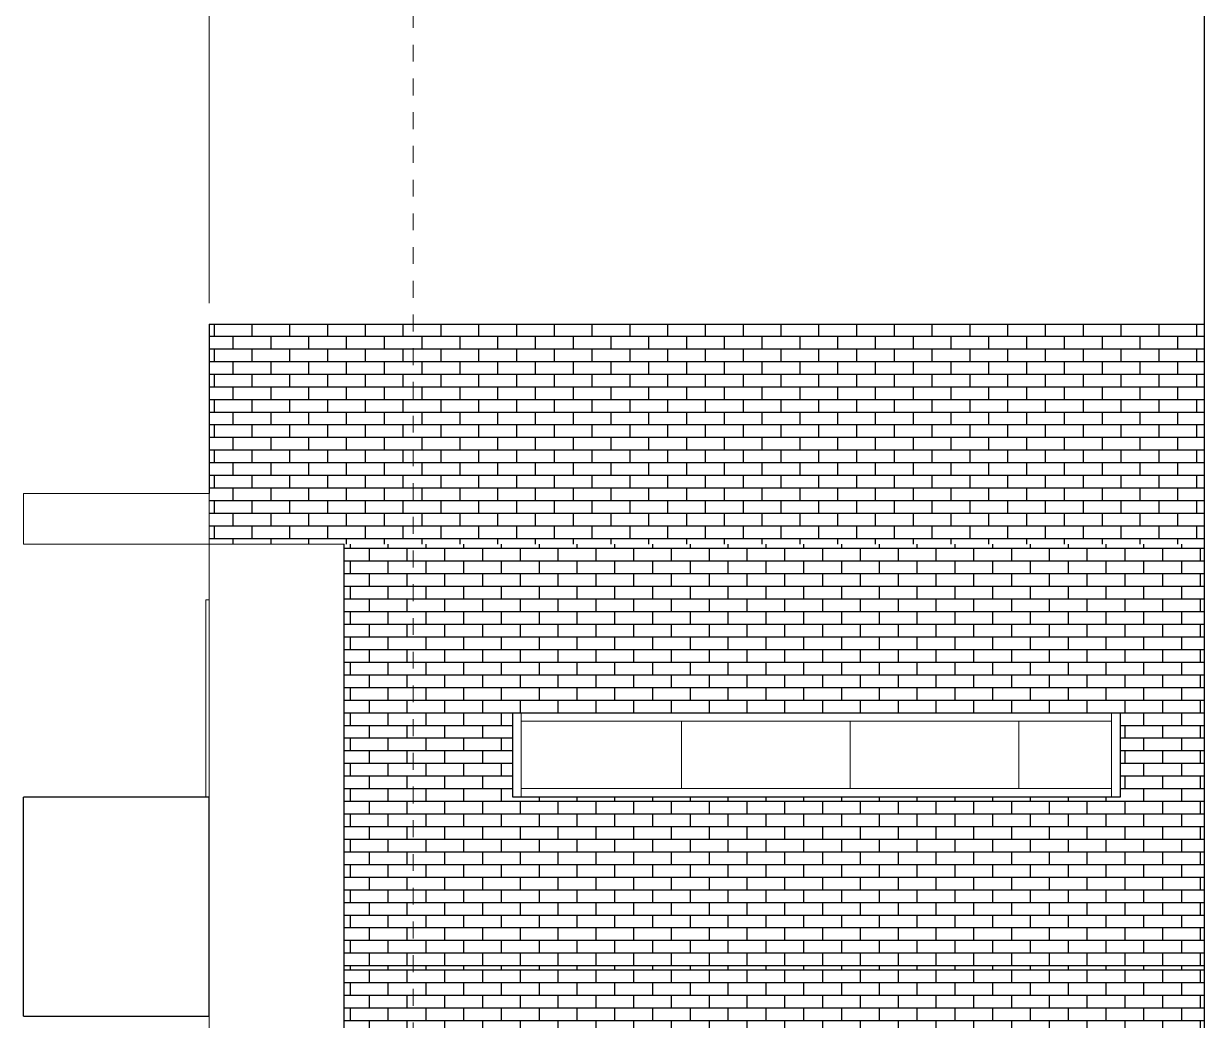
# Model space of a CAD drawing. Header units: metres. Extents: x 42 to 294, y -52 to 32.
# Drawn here: x 224.73 to 231.73, y 5.41 to 11.32 of the extents above; entities that cross this region are included whole.
import ezdxf

# ---------------------------------------------------------------- set-up
doc = ezdxf.new("R2010")
doc.units = ezdxf.units.M
doc.header["$LTSCALE"] = 0.15
doc.linetypes.add('ACAD_ISO04W100', pattern=[30, 24, -3, 0, -3])
doc.linetypes.add('Trazo punto', pattern=[0.015875, 0.00635, -0.004763, 0, -0.004763])
for name, color, linetype, lineweight in [('A-----SYP', 6, 'Continuous', 50), ('A-GLAZIDM', 6, 'Continuous', 9), ('A-ROOFOTM', 4, 'Continuous', 9), ('A-WALL', 2, 'Continuous', 30), ('A-WALLCWM', 6, 'Continuous', 9), ('S-COLSPRM', 6, 'Continuous', 9), ('S-GRIDIDM', 1, 'Continuous', 20)]:
    doc.layers.add(name, color=color, linetype=linetype, lineweight=lineweight)
pattern_1 = [(360, (226.782406, 2.93417), (2e-17, 0.075), []), (90, (226.7824, 2.93417), (-0.112, 0.075), [0.075, -0.075])]
pattern_2 = [(360, (226.782406, 5.73417), (2e-17, 0.075), []), (90, (226.7824, 5.73417), (-0.112, 0.075), [0.075, -0.075])]

# ---------------------------------------------------------------- blocks, each defined once
blk = doc.blocks.new('Panel de sistema - Acristalado-35-Sección  1')
at = {"layer": 'A-WALLCWM'}
blk.add_line((-5.1807, 4.45), (-5.1807, 4.85), dxfattribs=at)
blk = doc.blocks.new('Panel de sistema - Acristalado-36-Sección  1')
at = {"layer": 'A-WALLCWM'}
blk.add_line((-3.1807, 4.85), (-3.1807, 4.45), dxfattribs=at)
blk = doc.blocks.new('Panel de sistema - Acristalado-37-Sección  1')
at = {"layer": 'A-WALLCWM'}
for p, q in [((-4.1807, 4.85), (-4.1807, 4.45)), ((-3.1807, 4.45), (-3.1807, 4.85))]:
    blk.add_line(p, q, dxfattribs=at)
blk = doc.blocks.new('Montante rectangular - Montante rectangular - 5x10 cm Aluminio-41-Sección  1')
at = {"layer": 'A-WALLCWM'}
blk.add_line((-2.6307, 4.4), (-2.6307, 4.9), dxfattribs=at)
blk = doc.blocks.new('Montante rectangular - Montante rectangular - 5x10 cm Aluminio-42-Sección  1')
at = {"layer": 'A-WALLCWM'}
for p, q in [((-6.1307, 4.4), (-6.1307, 4.45)), ((-6.1307, 4.45), (-5.1807, 4.45))]:
    blk.add_line(p, q, dxfattribs=at)
blk = doc.blocks.new('Montante rectangular - Montante rectangular - 5x10 cm Aluminio-43-Sección  1')
at = {"layer": 'A-WALLCWM'}
blk.add_line((-5.1807, 4.45), (-4.1807, 4.45), dxfattribs=at)
blk = doc.blocks.new('Montante rectangular - Montante rectangular - 5x10 cm Aluminio-44-Sección  1')
at = {"layer": 'A-WALLCWM'}
for p, q in [((-3.1807, 4.45), (-2.6307, 4.45)), ((-2.6307, 4.45), (-2.6307, 4.4))]:
    blk.add_line(p, q, dxfattribs=at)
blk = doc.blocks.new('Montante rectangular - Montante rectangular - 5x10 cm Aluminio-45-Sección  1')
at = {"layer": 'A-WALLCWM'}
for p, q in [((-6.1307, 4.85), (-6.1307, 4.9)), ((-5.1807, 4.85), (-6.1307, 4.85))]:
    blk.add_line(p, q, dxfattribs=at)
blk = doc.blocks.new('Montante rectangular - Montante rectangular - 5x10 cm Aluminio-46-Sección  1')
at = {"layer": 'A-WALLCWM'}
blk.add_line((-4.1807, 4.85), (-5.1807, 4.85), dxfattribs=at)
blk = doc.blocks.new('Montante rectangular - Montante rectangular - 5x10 cm Aluminio-47-Sección  1')
at = {"layer": 'A-WALLCWM'}
for p, q in [((-2.6307, 4.85), (-3.1807, 4.85)), ((-2.6307, 4.9), (-2.6307, 4.85))]:
    blk.add_line(p, q, dxfattribs=at)
blk = doc.blocks.new('Montante rectangular - Montante rectangular - 5x10 cm Aluminio-48-Sección  1')
at = {"layer": 'A-WALLCWM'}
blk.add_line((-6.1307, 4.9), (-6.1307, 4.4), dxfattribs=at)
blk = doc.blocks.new('Deslizante con cubrejuntas - 1400 x 1200mm-57-Sección  1')
at = {"layer": 'A-GLAZIDM'}
for p, q in [((-7.9997, 7.2), (-7.9997, 8.3698)), ((-7.9997, 8.3698), (-7.9807, 8.3698))]:
    blk.add_line(p, q, dxfattribs=at)

msp = doc.modelspace()

# ---------------------------------------------------------------- hatches: boundary and pattern name
at = {"layer": 'A-WALL'}
h = msp.add_hatch(dxfattribs=at)
h.set_pattern_fill('FP1_11', color=256, style=0, pattern_type=2)
h.set_pattern_definition([(360, (228.55174, 7.66771), (2e-17, 0.075), []), (90, (228.55174, 7.66771), (-0.112, 0.075), [0.075, -0.075])])
h.paths.add_polyline_path([(225.8327, 9.5379), (225.8327, 8.2342), (231.7327, 8.2342), (231.7327, 9.5379)])
h = msp.add_hatch(dxfattribs=at)
h.set_pattern_fill('FP1_11', color=256, style=0, pattern_type=2)
h.set_pattern_definition(pattern_2)
h.paths.add_polyline_path([(226.6327, 8.2342), (226.6327, 5.7342), (226.9327, 5.7342), (226.9327, 8.2342)], flags=0)
h = msp.add_hatch(dxfattribs=at)
h.set_pattern_fill('FP1_11', color=256, style=0, pattern_type=2)
h.set_pattern_definition(pattern_2)
h.paths.add_polyline_path([(226.9327, 5.7342), (231.7327, 5.7342), (231.7327, 8.2342), (226.9327, 8.2342)], flags=0)
h.paths.add_polyline_path([(227.6327, 6.7342), (227.6327, 7.2342), (231.2327, 7.2342), (231.2327, 6.7342)], flags=0)
h = msp.add_hatch(dxfattribs=at)
h.set_pattern_fill('FP1_6', color=256, style=0, pattern_type=2)
h.set_pattern_definition(pattern_1)
h.paths.add_polyline_path([(226.6327, 5.7342), (226.6327, 2.9342), (226.9327, 2.9342), (226.9327, 5.7342)], flags=0)
h = msp.add_hatch(dxfattribs=at)
h.set_pattern_fill('FP1_6', color=256, style=0, pattern_type=2)
h.set_pattern_definition(pattern_1)
h.paths.add_polyline_path([(231.7327, 5.7342), (226.9327, 5.7342), (226.9327, 2.9342), (226.7827, 2.9342), (226.6327, 2.9342), (226.6327, 2.7842), (226.6327, 2.6342), (226.9327, 2.6342), (231.7327, 2.6342), (231.7327, 2.9342)])
h.paths.add_polyline_path([(227.6327, 3.9342), (227.6327, 4.4342), (231.2327, 4.4342), (231.2327, 3.9342)], flags=16)

# ---------------------------------------------------------------- linework, layer by layer
at = {"layer": 'A-----SYP', "linetype": 'Trazo punto', "lineweight": 15}
msp.add_line((227.0427, 22.9959), (227.0427, -3.137), dxfattribs=at)
at = {"layer": 'A-ROOFOTM'}
for p, q in [((224.7327, 8.5342), (225.8327, 8.5342)), ((224.7327, 8.2342), (224.7327, 8.5342)), ((225.8327, 8.2342), (224.7327, 8.2342))]:
    msp.add_line(p, q, dxfattribs=at)
at = {"layer": 'A-WALL'}
for p, q in [((231.7327, 0.1342), (231.7327, 14.1342)), ((225.8327, 9.5379), (231.7327, 9.5379)), ((225.8327, 9.5379), (225.8327, 8.5342)), ((226.6327, 2.9342), (226.6327, 8.2342)), ((227.6327, 6.7342), (227.6327, 7.2342)), ((227.6327, 7.2342), (231.2327, 7.2342)), ((231.2327, 7.2342), (231.2327, 6.7342)), ((224.7327, 5.4342), (224.7327, 6.7342)), ((225.8327, 6.7342), (224.7327, 6.7342)), ((225.8327, 5.4342), (225.8327, 6.7342)), ((231.2327, 6.7342), (227.6327, 6.7342)), ((224.7327, 5.4342), (225.8327, 5.4342))]:
    msp.add_line(p, q, dxfattribs=at)
at = {"layer": 'S-COLSPRM'}
for p, q in [((225.8327, 8.2342), (226.6327, 8.2342)), ((225.8327, 8.2342), (225.8327, 5.7342)), ((226.6327, 8.2342), (226.6327, 5.7342)), ((225.8327, 5.7342), (225.8327, 2.9342)), ((226.6327, 5.7342), (226.6327, 2.9342))]:
    msp.add_line(p, q, dxfattribs=at)
at = {"layer": 'S-GRIDIDM', "linetype": 'ACAD_ISO04W100'}
msp.add_line((225.8327, -4.137), (225.8327, 23.0158), dxfattribs=at)

# ---------------------------------------------------------------- block references
at = {"layer": 'A-GLAZIDM'}
msp.add_blockref('Deslizante con cubrejuntas - 1400 x 1200mm-57-Sección  1', (233.8134, -0.4658), dxfattribs=at)
at = {"layer": 'A-WALLCWM'}
for name, p in [('Montante rectangular - Montante rectangular - 5x10 cm Aluminio-45-Sección  1', (233.8134, 2.3342)), ('Montante rectangular - Montante rectangular - 5x10 cm Aluminio-48-Sección  1', (233.8134, 2.3342)), ('Montante rectangular - Montante rectangular - 5x10 cm Aluminio-47-Sección  1', (233.8134, 2.3342)), ('Montante rectangular - Montante rectangular - 5x10 cm Aluminio-41-Sección  1', (233.8134, 2.3342)), ('Panel de sistema - Acristalado-35-Sección  1', (233.8134, 2.3342)), ('Panel de sistema - Acristalado-37-Sección  1', (232.8134, 2.3342)), ('Montante rectangular - Montante rectangular - 5x10 cm Aluminio-46-Sección  1', (233.8134, 2.3342)), ('Panel de sistema - Acristalado-37-Sección  1', (233.8134, 2.3342)), ('Montante rectangular - Montante rectangular - 5x10 cm Aluminio-46-Sección  1', (234.8134, 2.3342)), ('Panel de sistema - Acristalado-36-Sección  1', (233.8134, 2.3342)), ('Montante rectangular - Montante rectangular - 5x10 cm Aluminio-42-Sección  1', (233.8134, 2.3342)), ('Montante rectangular - Montante rectangular - 5x10 cm Aluminio-43-Sección  1', (233.8134, 2.3342)), ('Montante rectangular - Montante rectangular - 5x10 cm Aluminio-43-Sección  1', (234.8134, 2.3342)), ('Montante rectangular - Montante rectangular - 5x10 cm Aluminio-44-Sección  1', (233.8134, 2.3342))]:
    msp.add_blockref(name, p, dxfattribs=at)

doc.saveas('drawing.dxf')
